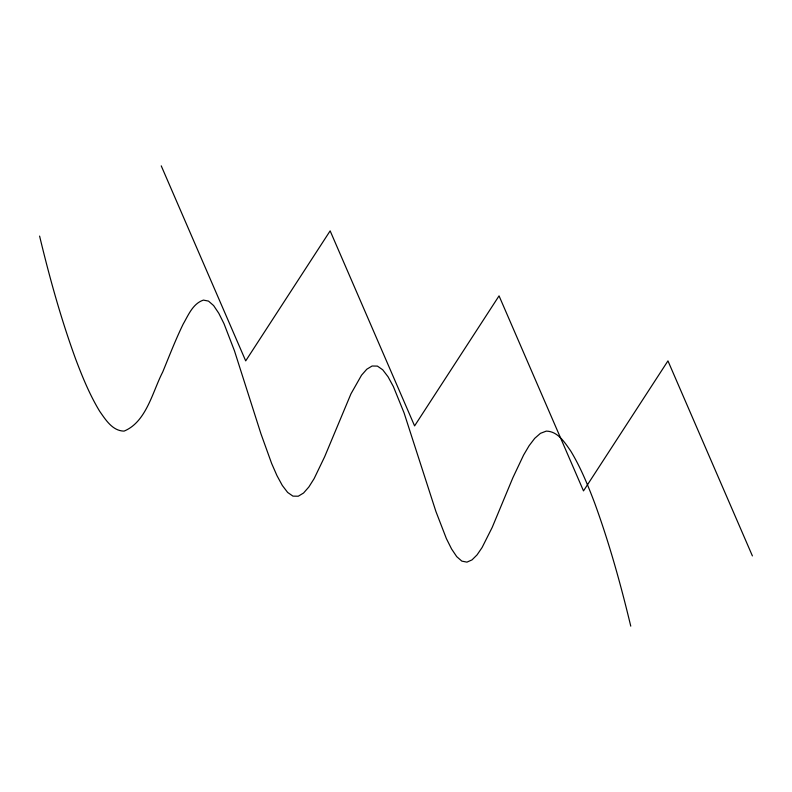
<?xml version="1.0" encoding="UTF-8"?>
<svg xmlns="http://www.w3.org/2000/svg" width="792" height="792" viewBox="0 0 792 792"><rect width="100%" height="100%" fill="white"/><g stroke="black" fill="none" stroke-linecap="round" stroke-linejoin="round"><path stroke-width="1.19" d="M752.4 555.915L667.953 360.885L583.496 490.901L499.049 295.871L414.592 425.898L330.145 230.868L245.698 360.885L161.241 165.855M630.759 626.145C620.77 584.526 609.315 543.193 594.634 502.969C587.872 485.11 580.605 467.32 570.676 450.945C564.726 442.481 557.905 431.323 546.302 431.115L540.451 433.333L534.729 438.342L529.115 445.708L523.621 455.014L512.889 477.705L492.218 527.383L482.1 547.5L477.061 554.885L472.012 559.894L466.943 562.132L461.855 561.132L456.727 556.647L451.569 548.965L446.371 538.57L435.897 511.444L404.059 412.85L393.386 386.585L388.05 376.774L382.724 369.795L377.408 366.102L372.101 366.013L366.805 369.211L361.518 375.23L350.965 393.822L324.651 456.756L314.117 478.645L308.84 487.001L303.554 493.02L298.257 496.218L292.951 496.129L287.635 492.436L282.308 485.456L276.972 475.636L271.636 463.459L260.964 433.848L234.452 350.787L223.988 323.661L218.79 313.266L213.632 305.583L208.504 301.099L203.415 300.099C192.822 303.613 188.357 315.147 183.2 324.037C175.586 339.679 169.32 355.925 162.716 372.002C152.559 391.614 146.431 421.958 124.047 431.115C112.454 430.907 105.623 419.75 99.683 411.286C89.753 394.911 82.487 377.121 75.725 359.261C61.043 319.037 49.589 277.705 39.6 236.085"/></g></svg>
